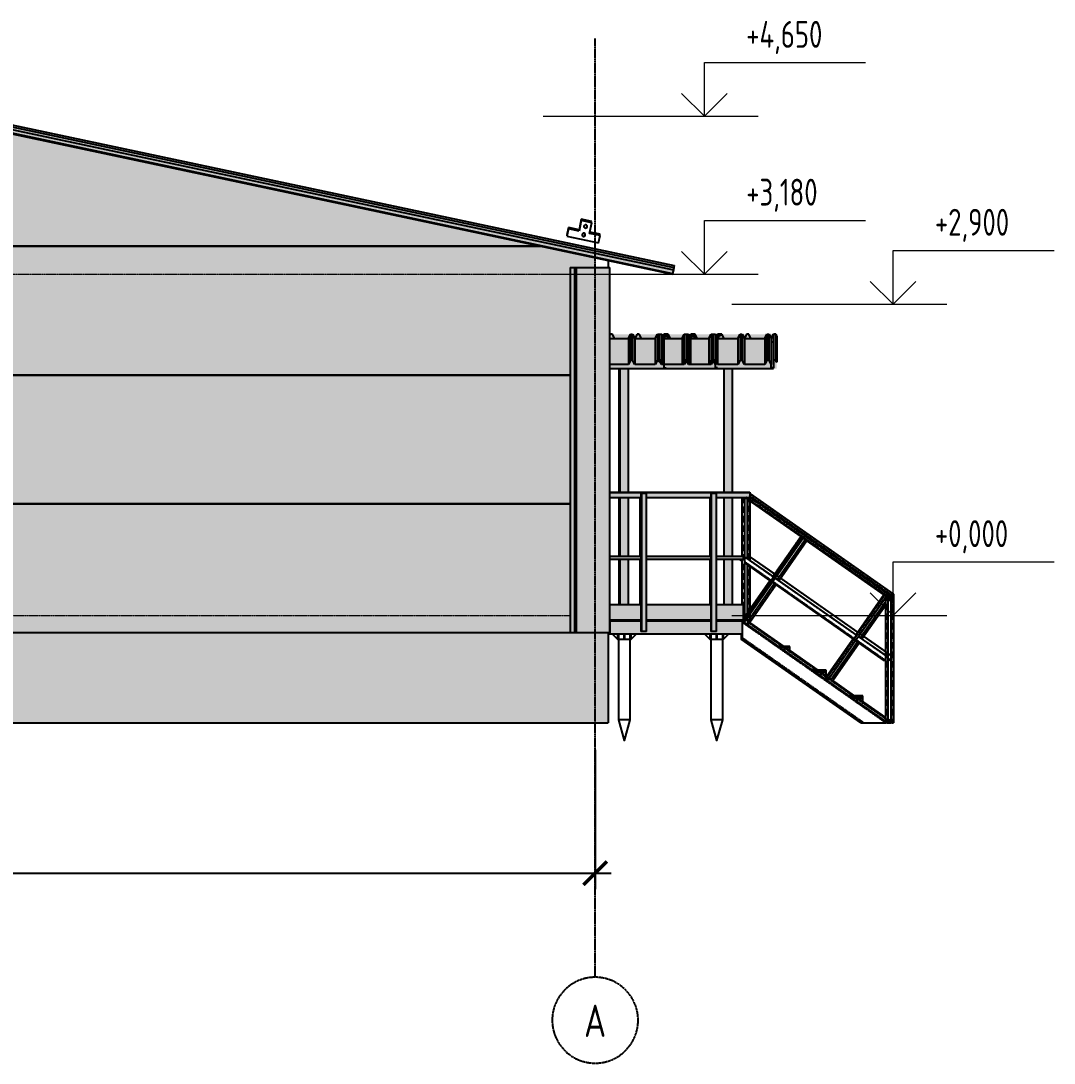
# Model space of a CAD drawing. Header units: millimetres. Extents: x 2162 to 93478, y -2737 to 52379.
# Drawn here: x 83856 to 93478, y 40518 to 50226 of the extents above; entities that cross this region are included whole.
import ezdxf

# ---------------------------------------------------------------- set-up
doc = ezdxf.new("R2010")
doc.units = ezdxf.units.MM
for name, pattern in [('Штрих 2 х 1 мм', [3, 2, -1]), ('Штрихпунктир 15 х 2 х 2 мм', [19, 15, -2, 0, -2]), ('Штрихпунктирная', [30, 25, -2.25, 0.5, -2.25])]:
    doc.linetypes.add(name, pattern=pattern)
doc.layers.add('Axes', color=40, linetype='Штрихпунктирная')
doc.layers.add('Dimension', color=4, linetype='Continuous')
doc.layers.add('Level', color=7, linetype='Continuous', lineweight=9)
doc.layers.add('Text', color=219, linetype='Continuous', lineweight=20)
doc.styles.add('GOST Common', font='gost.shx', dxfattribs={"width": 0.9, "height": 300})
doc.styles.add('GOST Common_1', font='gost.shx', dxfattribs={"width": 0.8, "height": 250})
doc.styles.add('KOTE', font='romrust.shx', dxfattribs={"width": 0.8})
doc.dimstyles.new('ayala 100', dxfattribs={"dimscale": 50, "dimtxt": 6, "dimasz": 4.4, "dimexe": 3, "dimexo": 5, "dimgap": 1, "dimtad": 1, "dimtoh": 1, "dimdec": 0, "dimzin": 9, "dimdsep": 46, "dimtxsty": 'KOTE', "dimblk": 'ARCHTICK', "dimcen": 0, "dimdle": 3, "dimclrd": 4, "dimclre": 4, "dimclrt": 3, "dimadec": 0, "dimazin": 0, "dimtfac": 0.666667, "dimtdec": 0, "dimtix": 1, "dimtmove": 1, "dimatfit": 0, "dimfxl": 1, "dimtvp": 1, "dimtolj": 1, "dimarcsym": 0})

# ---------------------------------------------------------------- blocks, each defined once
blk = doc.blocks.new('Level 3')
at = {"color": 0}
for p, q in [((-18809.5, 500), (-20309.5, 500)), ((-18809.5, 0), (-18809.5, 500)), ((-18809.5, 0), (-19021.6, 212.1)), ((-18809.5, 0), (-18597.3, 212.1)), ((-17309.5, 0), (-19309.5, 0))]:
    blk.add_line(p, q, dxfattribs=at)
blk = doc.blocks.new('_ArchTick')
at = {"color": 0, "linetype": 'ByBlock', "const_width": 0.15}
blk.add_lwpolyline([(-0.5, -0.5), (0.5, 0.5)], dxfattribs=at)
blk = doc.blocks.new('*D84')
at = {"layer": 'Defpoints', "color": 0, "transparency": 16777216}
for p in [(89203.7, 43687.6), (68603.7, 43380.8), (89203.7, 42288.2)]:
    blk.add_point(p, dxfattribs=at)
at = {"layer": 'Dimension', "color": 4, "lineweight": -2, "transparency": 16777216}
for p, q in [((89203.7, 43437.6), (89203.7, 42138.2)), ((68603.7, 43130.8), (68603.7, 42138.2)), ((68453.7, 42288.2), (89353.7, 42288.2))]:
    blk.add_line(p, q, dxfattribs=at)
at = {"layer": 'Dimension', "color": 4, "lineweight": -2, "transparency": 16777216, "xscale": 220, "yscale": 220, "zscale": 220, "rotation": 180}
blk.add_blockref('_ArchTick', (68603.7, 42288.2), dxfattribs=at)
at = {"layer": 'Dimension', "color": 4, "lineweight": -2, "transparency": 16777216, "xscale": 220, "yscale": 220, "zscale": 220}
blk.add_blockref('_ArchTick', (89203.7, 42288.2), dxfattribs=at)
at = {"layer": 'Dimension', "color": 3, "transparency": 16777216, "insert": (78903.7, 42488.2), "char_height": 300, "attachment_point": 5, "style": 'KOTE'}
blk.add_mtext('\\A1;20600', dxfattribs=at)

msp = doc.modelspace()

# ---------------------------------------------------------------- hatches: boundary and pattern name
at = {"true_color": 0x61993b}
h = msp.add_hatch(color=85, dxfattribs=at)
h.dxf.hatch_style = 1
h.paths.add_polyline_path([(80193.7, 49935.8), (80206.9, 49999.5), (80213.8, 50030.6), (80210.3, 50015.1), (89940.5, 47946.8), (89923.4, 47868.4)])
at = {"true_color": 0xecece7}
h = msp.add_hatch(color=254, dxfattribs=at)
h.dxf.hatch_style = 1
h.paths.add_polyline_path([(88971.7, 46927.6), (88971.7, 47867.6), (83198.7, 47867.6), (83198.7, 46927.6)])
h.paths.add_polyline_path([(88700.5, 48127.6), (83198.7, 49297.1), (83198.7, 48127.6)])
h.paths.add_polyline_path([(83198.7, 48127.6), (83198.7, 47867.6), (88971.7, 47867.6), (88971.7, 47927.6), (89011.7, 47927.6), (89026.7, 47927.6), (89203.7, 47927.6), (89203.7, 48020.7), (88700.5, 48127.6)])
h.paths.add_polyline_path([(83198.7, 48127.6), (82598.7, 48127.6), (81746.8, 48127.6), (77696.9, 48127.6), (77188.7, 48019.6), (77188.7, 47947.6), (77370.7, 47947.6), (77385.7, 47947.6), (77425.7, 47947.6), (83198.7, 47911.5)])
h.paths.add_polyline_path([(82598.7, 48127.6), (83198.7, 48127.6), (83198.7, 49297.1), (77696.9, 48127.6), (81746.8, 48127.6), (81746.8, 48779.1), (82598.7, 48779.1)])
h.paths.add_polyline_path([(77425.7, 47867.6), (77425.7, 46927.6), (81188.7, 46927.6), (82088.7, 46927.6), (83198.7, 46927.6), (83198.7, 47867.6)])
h.paths.add_polyline_path([(77425.7, 46927.6), (77425.7, 45727.6), (81188.7, 45727.6), (81188.7, 46927.6)])
h.paths.add_polyline_path([(88971.7, 45727.6), (88971.7, 46927.6), (83198.7, 46927.6), (83198.7, 45727.6)])
h.paths.add_polyline_path([(83198.7, 46927.6), (82088.7, 46927.6), (82088.7, 45727.6), (83198.7, 45727.6)])
h.paths.add_polyline_path([(83198.7, 45727.6), (83198.7, 44687.6), (88971.7, 44687.6), (88971.7, 45727.6)])
h.paths.add_polyline_path([(88971.7, 44527.6), (88971.7, 44687.6), (83198.7, 44687.6), (83198.7, 44527.6)])
h.paths.add_polyline_path([(81188.7, 45727.6), (77425.7, 45727.6), (77425.7, 44687.6), (83198.7, 44687.6), (83198.7, 45727.6), (82088.7, 45727.6)])
h.paths.add_polyline_path([(83198.7, 44527.6), (83198.7, 44687.6), (77425.7, 44687.6), (77425.7, 44527.6)])
at = {"true_color": 0x61993b}
h = msp.add_hatch(color=85, dxfattribs=at)
h.dxf.hatch_style = 1
h.paths.add_polyline_path([(89203.7, 47867.6), (89026.7, 47867.6), (89026.7, 44687.6), (89203.7, 44687.6)])
h.paths.add_polyline_path([(89203.7, 44687.6), (89026.7, 44687.6), (89026.7, 44527.6), (89203.7, 44527.6)])
h.paths.add_polyline_path([(89011.7, 44687.6), (88971.7, 44687.6), (88971.7, 44527.6), (89011.7, 44527.6)])
h.paths.add_polyline_path([(89026.7, 44687.6), (89011.7, 44687.6), (89011.7, 44527.6), (89026.7, 44527.6)])
h.paths.add_polyline_path([(89026.7, 47867.6), (89011.7, 47867.6), (89011.7, 44687.6), (89026.7, 44687.6)])
h.paths.add_polyline_path([(89011.7, 47867.6), (88971.7, 47867.6), (88971.7, 44687.6), (89011.7, 44687.6)])
h.paths.add_polyline_path([(89341.7, 47867.6), (89203.7, 47867.6), (89203.7, 44687.6), (89341.7, 44687.6)])
h.paths.add_polyline_path([(89341.7, 44687.6), (89203.7, 44687.6), (89203.7, 44527.6), (89341.7, 44527.6)])
h.paths.add_polyline_path([(89203.7, 47927.6), (89026.7, 47927.6), (89026.7, 47867.6), (89203.7, 47867.6)])
h.paths.add_polyline_path([(89011.7, 47927.6), (88971.7, 47927.6), (88971.7, 47867.6), (89011.7, 47867.6)])
h.paths.add_polyline_path([(89026.7, 47927.6), (89011.7, 47927.6), (89011.7, 47867.6), (89026.7, 47867.6)])
h.paths.add_polyline_path([(89341.7, 47927.6), (89203.7, 47927.6), (89203.7, 47867.6), (89341.7, 47867.6)])
h = msp.add_hatch(color=85, dxfattribs=at)
h.dxf.hatch_style = 1
h.paths.add_polyline_path([(90893.7, 47307.5), (89341.7, 47307.5), (89341.7, 46987.6), (90893.7, 46987.6)])
h = msp.add_hatch(color=85, dxfattribs=at)
h.dxf.hatch_style = 1
h.paths.add_polyline_path([(89513.3, 46987.6), (89433.3, 46987.6), (89433.3, 45837.6), (89513.3, 45837.6)])
h = msp.add_hatch(color=85, dxfattribs=at)
h.dxf.hatch_style = 1
h.paths.add_polyline_path([(90483.3, 46987.6), (90403.3, 46987.6), (90403.3, 45837.6), (90483.3, 45837.6)])
h = msp.add_hatch(color=85, dxfattribs=at)
h.dxf.hatch_style = 1
h.paths.add_polyline_path([(90283.3, 45827.6), (90286.5, 45827.6), (90288.3, 45827.6), (90293.8, 45827.6), (90331.5, 45827.6), (90333.3, 45827.6), (90333.3, 45787.6), (90643.3, 45787.6), (90643.3, 45789.4), (90643.3, 45827.1), (90643.3, 45832.6), (89341.7, 45832.6), (89341.7, 45787.6), (89633.3, 45787.6), (89633.3, 45827.6), (89636.5, 45827.6), (89638.3, 45827.6), (89643.8, 45827.6), (89681.5, 45827.6), (89683.3, 45827.6), (89683.3, 45787.6), (90283.3, 45787.6)])
h = msp.add_hatch(color=85, dxfattribs=at)
h.dxf.hatch_style = 1
h.paths.add_polyline_path([(89638.3, 44537.6), (89643.8, 44537.6), (89681.5, 44537.6), (89683.3, 44537.6), (89683.3, 45827.6), (89638.3, 45827.6)])
h = msp.add_hatch(color=85, dxfattribs=at)
h.dxf.hatch_style = 1
h.paths.add_polyline_path([(90288.3, 44537.6), (90293.8, 44537.6), (90331.5, 44537.6), (90333.3, 44537.6), (90333.3, 45827.6), (90288.3, 45827.6)])
h = msp.add_hatch(color=85, dxfattribs=at)
h.dxf.hatch_style = 1
h.paths.add_polyline_path([(89513.3, 45212.6), (89433.3, 45212.6), (89433.3, 44787.6), (89513.3, 44787.6)])
h.paths.add_polyline_path([(89513.3, 45787.6), (89433.3, 45787.6), (89433.3, 45237.6), (89513.3, 45237.6)])
h = msp.add_hatch(color=85, dxfattribs=at)
h.dxf.hatch_style = 1
h.paths.add_polyline_path([(90483.3, 45212.6), (90403.3, 45212.6), (90403.3, 44787.6), (90483.3, 44787.6)])
h.paths.add_polyline_path([(90483.3, 45787.6), (90403.3, 45787.6), (90403.3, 45237.6), (90483.3, 45237.6)])
h = msp.add_hatch(color=85, dxfattribs=at)
h.dxf.hatch_style = 1
h.paths.add_polyline_path([(90583.3, 45212.6), (90583.3, 45218.1), (90583.3, 45237.6), (90481.7, 45237.6), (89341.7, 45237.6), (89341.7, 45212.6)])
h = msp.add_hatch(color=85, dxfattribs=at)
h.dxf.hatch_style = 1
h.paths.add_polyline_path([(89513.3, 45212.6), (89433.3, 45212.6), (89433.3, 44787.6), (89513.3, 44787.6)])
h = msp.add_hatch(color=85, dxfattribs=at)
h.dxf.hatch_style = 1
h.paths.add_polyline_path([(90279.3, 44632.6), (90283.3, 44632.6), (90283.3, 44637.6), (89683.3, 44637.6), (89683.3, 44537.6), (89681.5, 44537.6), (89643.8, 44537.6), (89638.3, 44537.6), (89636.5, 44537.6), (89633.3, 44537.6), (89633.3, 44542.6), (89629.3, 44542.6), (89629.3, 44632.6), (89633.3, 44632.6), (89633.3, 44637.6), (89343.3, 44637.6), (89343.3, 44635.6), (89343.3, 44632.6), (89343.3, 44628.1), (89343.3, 44620.6), (89343.3, 44534.6), (89343.3, 44527.2), (89343.3, 44522.6), (89343.3, 44519.6), (89343.3, 44517.6), (90573.3, 44517.6), (90573.3, 44519.6), (90573.3, 44522.6), (90573.3, 44527.2), (90573.3, 44534.6), (90573.3, 44620.6), (90573.3, 44628.1), (90573.3, 44632.6), (90573.3, 44635.6), (90573.3, 44637.6), (90333.3, 44637.6), (90333.3, 44537.6), (90331.5, 44537.6), (90293.8, 44537.6), (90288.3, 44537.6), (90286.5, 44537.6), (90283.3, 44537.6), (90283.3, 44542.6), (90279.3, 44542.6)])
h.paths.add_polyline_path([(90283.3, 44787.6), (89683.3, 44787.6), (89683.3, 44687.6), (90283.3, 44687.6)])
h.paths.add_polyline_path([(90583.3, 44787.6), (90333.3, 44787.6), (90333.3, 44687.6), (90583.3, 44687.6)])
h.paths.add_polyline_path([(90583.3, 44687.6), (90333.3, 44687.6), (90333.3, 44647.6), (90583.3, 44647.6)])
h.paths.add_polyline_path([(90283.3, 44687.6), (89683.3, 44687.6), (89683.3, 44647.6), (90283.3, 44647.6)])
h.paths.add_polyline_path([(89633.3, 44687.6), (89341.7, 44687.6), (89341.7, 44647.6), (89633.3, 44647.6)])
h.paths.add_polyline_path([(89633.3, 44787.6), (89341.7, 44787.6), (89341.7, 44687.6), (89633.3, 44687.6)])
h = msp.add_hatch(color=85, dxfattribs=at)
h.dxf.hatch_style = 1
h.paths.add_polyline_path([(74472.4, 44527.6), (71415.7, 44527.6), (71375.7, 44527.6), (71360.7, 44527.6), (71183.7, 44527.6), (71183.7, 43687.6), (74472.4, 43687.6)])
h.paths.add_polyline_path([(83198.7, 44527.6), (77425.7, 44527.6), (77385.7, 44527.6), (77370.7, 44527.6), (77188.7, 44527.6), (77188.7, 43687.6), (83198.7, 43687.6)])
h.paths.add_polyline_path([(89203.7, 44527.6), (89026.7, 44527.6), (89011.7, 44527.6), (88971.7, 44527.6), (83198.7, 44527.6), (83198.7, 43687.6), (89203.7, 43687.6)])
h.paths.add_polyline_path([(89323.7, 44527.6), (89203.7, 44527.6), (89203.7, 43687.6), (89323.7, 43687.6)])
h.paths.add_polyline_path([(77188.7, 44527.6), (77073.7, 44527.6), (77073.7, 43687.6), (77188.7, 43687.6)])
h.paths.add_polyline_path([(77073.7, 44527.6), (77059.2, 44527.6), (77059.2, 44522.6), (77059.2, 44519.6), (77059.2, 44517.6), (76988.7, 44517.6), (76988.7, 44513.6), (76973.6, 44513.6), (76923.7, 44463.7), (76923.7, 44463.6), (76918.7, 44463.6), (76918.7, 43717.6), (76910.4, 43687.6), (77073.7, 43687.6)])
h.paths.add_polyline_path([(76808.7, 44463.6), (76803.7, 44463.6), (76803.7, 44463.7), (76753.8, 44513.6), (76738.7, 44513.6), (76738.7, 44517.6), (76128.7, 44517.6), (76128.7, 44513.6), (76113.6, 44513.6), (76063.7, 44463.7), (76063.7, 44463.6), (76058.7, 44463.6), (76058.7, 43717.6), (76050.4, 43687.6), (76816.9, 43687.6), (76808.7, 43717.6)])
h.paths.add_polyline_path([(75948.7, 44463.6), (75943.7, 44463.6), (75943.7, 44463.7), (75893.8, 44513.6), (75878.7, 44513.6), (75878.7, 44517.6), (75829.2, 44517.6), (75829.2, 44489.2), (75829.2, 44487.2), (75829.2, 44485.3), (75829.2, 44483.5), (75829.2, 44480.8), (75829.2, 44473), (75829.2, 44470.8), (75829.2, 44466.7), (74716.5, 43687.6), (75956.9, 43687.6), (75948.7, 43717.6)])

# ---------------------------------------------------------------- linework, layer by layer
for p, q in [((83206.8, 49335.4), (89931.8, 47906)), ((83211.5, 49357.4), (89936.5, 47928)), ((83211.6, 49357.7), (89936.6, 47928.3)), ((83215.5, 49376.3), (89940.5, 47946.8)), ((83198.7, 49297.1), (89923.7, 47867.6)), ((83200, 49303.4), (89925, 47874)), ((88700.5, 48127.6), (83198.7, 48127.6)), ((83198.7, 48127.6), (88700.5, 48127.6)), ((89323.7, 47995.1), (89323.7, 47927.6)), ((89011.7, 47927.6), (89011.7, 44527.6)), ((89026.7, 47927.6), (89026.7, 44527.6)), ((89925, 47874), (89923.7, 47867.6)), ((89931.8, 47906), (89925, 47874)), ((89936.5, 47928), (89931.8, 47906)), ((89936.6, 47928.3), (89936.5, 47928)), ((89940.5, 47946.8), (89936.6, 47928.3)), ((89344.4, 47308.2), (89341.7, 47302.8)), ((89364.4, 47308.2), (89344.4, 47308.2)), ((89384.4, 47269.1), (89364.4, 47308.2)), ((89512.9, 47269.1), (89532.9, 47308.2)), ((89532.9, 47308.2), (89552.9, 47308.2)), ((89532.9, 47308.2), (89532.9, 47065.9)), ((89552.9, 47308.2), (89572.9, 47269.1)), ((89552.9, 47308.2), (89552.9, 47065.9)), ((89594.4, 47308.2), (89574.4, 47269.1)), ((89614.4, 47308.2), (89594.4, 47308.2)), ((89634.4, 47269.1), (89614.4, 47308.2)), ((89762.9, 47269.1), (89782.9, 47308.2)), ((89782.9, 47308.2), (89802.2, 47308.2)), ((89782.9, 47308.2), (89782.9, 47065.9)), ((89802.2, 47309.2), (89823.7, 47309.2)), ((89802.2, 47309.2), (89802.2, 47066.8)), ((89823.7, 47309.2), (89844.2, 47269.1)), ((89823.7, 47309.2), (89823.7, 47066.8)), ((89844.4, 47308.2), (89834.3, 47288.4)), ((89864.4, 47308.2), (89844.4, 47269.1)), ((89864.4, 47308.2), (89844.4, 47308.2)), ((89884.4, 47308.2), (89864.4, 47308.2)), ((89884.4, 47269.1), (89864.4, 47308.2)), ((89904.4, 47269.1), (89884.4, 47308.2)), ((90012.9, 47269.1), (90032.9, 47308.2)), ((90032.9, 47308.2), (90052.9, 47308.2)), ((90032.9, 47308.2), (90032.9, 47065.9)), ((90052.9, 47308.2), (90052.9, 47065.9)), ((90052.9, 47308.2), (90072.9, 47308.2)), ((90052.9, 47308.2), (90052.9, 47065.9)), ((90072.9, 47308.2), (90092.9, 47269.1)), ((90072.9, 47308.2), (90072.9, 47065.9)), ((90094.4, 47308.2), (90083.7, 47287.1)), ((90114.4, 47308.2), (90094.4, 47269.1)), ((90114.4, 47308.2), (90094.4, 47308.2)), ((90134.4, 47308.2), (90114.4, 47308.2)), ((90134.4, 47269.1), (90114.4, 47308.2)), ((90154.4, 47269.1), (90134.4, 47308.2)), ((90262.9, 47269.1), (90282.9, 47308.2)), ((90282.9, 47308.2), (90302.9, 47308.2)), ((90282.9, 47308.2), (90282.9, 47065.9)), ((90302.9, 47065.9), (90302.9, 47308.2)), ((90302.9, 47308.2), (90322.9, 47308.2)), ((90302.9, 47308.2), (90302.9, 47065.9)), ((90322.9, 47308.2), (90342.9, 47269.1)), ((90322.9, 47308.2), (90322.9, 47065.9)), ((90343.7, 47309.2), (90333, 47288.4)), ((90333.5, 47287.5), (90344.2, 47308.4)), ((90365.2, 47309.2), (90343.7, 47309.2)), ((90344.2, 47308.4), (90364.7, 47308.4)), ((90344.2, 47308.4), (90344.2, 47269.1)), ((90364.4, 47308.2), (90344.4, 47269.1)), ((90384.4, 47308.2), (90364.4, 47308.2)), ((90364.7, 47308.4), (90373.9, 47290.3)), ((90374.7, 47290.6), (90365.2, 47309.2)), ((90373.9, 47290.3), (90374.7, 47290.6)), ((90404.4, 47269.1), (90384.4, 47308.2)), ((90532.9, 47269.1), (90552.9, 47308.2)), ((90552.9, 47308.2), (90572.9, 47308.2)), ((90552.9, 47308.2), (90552.9, 47065.9)), ((90572.9, 47308.2), (90592.9, 47269.1)), ((90572.9, 47308.2), (90572.9, 47065.9)), ((90614.4, 47308.2), (90594.4, 47269.1)), ((90634.4, 47308.2), (90614.4, 47308.2)), ((90654.4, 47269.1), (90634.4, 47308.2)), ((90782.9, 47269.1), (90802.9, 47308.2)), ((90802.9, 47308.2), (90822.9, 47308.2)), ((90802.9, 47308.2), (90802.9, 47065.9)), ((90822.9, 47308.2), (90843.7, 47267.6)), ((90822.9, 47065.9), (90822.9, 47308.2)), ((90863.7, 47309.2), (90843.2, 47269.1)), ((90843.7, 47268.3), (90864.2, 47308.4)), ((90885.2, 47309.2), (90863.7, 47309.2)), ((90864.2, 47308.4), (90884.7, 47308.4)), ((90864.2, 47308.4), (90864.2, 47066.1)), ((90884.7, 47308.4), (90893.9, 47290.3)), ((90884.7, 47308.4), (90884.7, 47066.1)), ((90894.7, 47290.6), (90885.2, 47309.2)), ((90893.9, 47290.3), (90894.7, 47290.6)), ((90893.9, 47290.3), (90893.9, 47048)), ((90894.7, 47290.6), (90894.7, 47048.3)), ((89341.7, 47269.1), (89512.9, 47269.1)), ((89512.9, 47269.1), (89512.9, 47026.7)), ((89572.9, 47269.1), (89762.9, 47269.1)), ((89572.9, 47269.1), (89572.9, 47026.7)), ((89762.9, 47269.1), (89762.9, 47026.7)), ((89844.2, 47269.1), (90012.9, 47269.1)), ((89844.2, 47269.1), (90012.9, 47269.1)), ((89844.2, 47269.1), (89844.2, 47026.7)), ((90012.9, 47269.1), (90012.9, 47026.7)), ((90092.9, 47269.1), (90262.9, 47269.1)), ((90092.9, 47269.1), (90262.9, 47269.1)), ((90092.9, 47269.1), (90092.9, 47026.7)), ((90262.9, 47269.1), (90262.9, 47026.7)), ((90342.9, 47269.1), (90532.9, 47269.1)), ((90342.9, 47269.1), (90342.9, 47026.7)), ((90532.9, 47269.1), (90532.9, 47026.7)), ((90592.9, 47269.1), (90782.9, 47269.1)), ((90592.9, 47269.1), (90592.9, 47026.7)), ((90782.9, 47269.1), (90782.9, 47026.7)), ((90843.7, 47267.6), (90843.7, 47025.3)), ((90843.7, 47235.8), (90863.7, 47235.8)), ((90863.7, 47235.8), (90863.7, 46993.5)), ((89512.9, 47026.7), (89341.7, 47026.7)), ((89341.7, 46994), (89343.7, 46994)), ((89343.7, 46987.6), (89341.7, 46987.6)), ((89343.7, 46994), (89343.7, 46987.6)), ((89343.7, 46987.6), (90343.7, 46987.6)), ((89423.7, 46987.6), (89423.7, 45837.6)), ((89433.3, 46987.6), (89433.3, 45837.6)), ((89532.9, 47065.9), (89512.9, 47026.7)), ((89513.3, 45837.6), (89513.3, 46987.6)), ((89552.9, 47065.9), (89532.9, 47065.9)), ((89572.9, 47026.7), (89552.9, 47065.9)), ((89762.9, 47026.7), (89572.9, 47026.7)), ((89782.9, 47065.9), (89762.9, 47026.7)), ((89802.9, 47065.9), (89782.9, 47065.9)), ((89801.7, 47065.9), (89792.7, 47048.3)), ((89792.7, 47048.3), (89793.4, 47048)), ((89793.4, 47048), (89802.6, 47065.9)), ((89823.7, 47066.8), (89802.2, 47066.8)), ((89802.7, 47066.1), (89823.2, 47066.1)), ((89822.9, 47026.7), (89802.9, 47065.9)), ((89822.9, 47066.1), (89822.9, 47026.7)), ((90012.9, 47026.7), (89822.9, 47026.7)), ((89823.2, 47066.1), (89843.7, 47026)), ((89844.2, 47026.7), (89823.7, 47066.8)), ((89843.7, 47026), (89843.7, 46994)), ((89843.7, 46994), (89863.7, 46994)), ((90032.9, 47026.7), (89844.2, 47026.7)), ((89863.7, 46994), (89863.7, 46987.6)), ((89863.7, 46987.6), (90863.7, 46987.6)), ((90032.9, 47065.9), (90012.9, 47026.7)), ((90052.9, 47065.9), (90032.9, 47065.9)), ((90052.9, 47065.9), (90032.9, 47026.7)), ((90072.9, 47026.7), (90052.9, 47065.9)), ((90072.9, 47065.9), (90052.9, 47065.9)), ((90092.9, 47026.7), (90072.9, 47065.9)), ((90262.9, 47026.7), (90072.9, 47026.7)), ((90282.9, 47026.7), (90092.9, 47026.7)), ((90282.9, 47065.9), (90262.9, 47026.7)), ((90302.9, 47065.9), (90282.9, 47065.9)), ((90302.9, 47065.9), (90282.9, 47026.7)), ((90323.7, 47025.3), (90302.9, 47065.9)), ((90322.9, 47065.9), (90302.9, 47065.9)), ((90342.9, 47026.7), (90322.9, 47065.9)), ((90323.7, 46993.5), (90323.7, 47025.3)), ((90343.7, 46993.5), (90323.7, 46993.5)), ((90532.9, 47026.7), (90342.9, 47026.7)), ((90343.7, 46987.6), (90343.7, 46993.5)), ((90403.3, 46987.6), (90403.3, 45837.6)), ((90483.3, 45837.6), (90483.3, 46987.6)), ((90552.9, 47065.9), (90532.9, 47026.7)), ((90572.9, 47065.9), (90552.9, 47065.9)), ((90592.9, 47026.7), (90572.9, 47065.9)), ((90782.9, 47026.7), (90592.9, 47026.7)), ((90802.9, 47065.9), (90782.9, 47026.7)), ((90822.9, 47065.9), (90802.9, 47065.9)), ((90843.7, 47025.3), (90822.9, 47065.9)), ((90843.7, 46993.5), (90843.7, 47025.3)), ((90863.7, 46993.5), (90843.7, 46993.5)), ((90863.7, 46987.6), (90863.7, 46993.5)), ((90884.7, 47066.1), (90864.2, 47066.1)), ((90893.9, 47048), (90884.7, 47066.1)), ((90894.7, 47048.3), (90893.9, 47048)), ((83198.7, 46927.6), (88971.7, 46927.6)), ((88971.7, 46927.6), (83198.7, 46927.6)), ((89638.3, 45827.6), (89643.8, 45827.6)), ((90288.3, 45827.6), (90293.8, 45827.6)), ((90643.3, 45832.6), (90643.3, 45827.1)), ((88971.7, 45727.6), (83198.7, 45727.6)), ((83198.7, 45727.6), (88971.7, 45727.6)), ((89423.7, 45787.6), (89423.7, 45237.6)), ((89433.3, 45787.9), (89433.3, 45237.6)), ((89513.3, 45237.6), (89513.3, 45787.9)), ((90403.3, 45787.9), (90403.3, 45237.6)), ((90483.3, 45237.6), (90483.3, 45787.9)), ((89423.7, 45212.6), (89423.7, 44787.6)), ((89433.3, 45212.6), (89433.3, 44787.6)), ((89513.3, 44787.6), (89513.3, 45212.6)), ((90403.3, 45212.6), (90403.3, 44787.6)), ((90483.3, 44787.6), (90483.3, 45212.6)), ((89423.7, 44647.6), (89423.7, 44638)), ((89433.3, 44647.6), (89433.3, 44638)), ((89513.3, 44637.6), (89513.3, 44647.6)), ((90403.3, 44647.6), (90403.3, 44637.6)), ((90483.3, 44638), (90483.3, 44647.6)), ((88971.7, 44527.6), (77425.7, 44527.6)), ((88971.7, 44527.6), (83198.7, 44527.6)), ((89323.7, 44527.6), (89323.7, 43687.6)), ((89474.1, 44463.6), (89416.1, 44463.6)), ((89536.1, 44463.6), (89478.2, 44463.6)), ((89638.3, 44537.6), (89636.5, 44537.6)), ((89683.3, 44537.6), (89681.5, 44537.6)), ((90334.1, 44463.6), (90276.1, 44463.6)), ((90288.3, 44537.6), (90286.5, 44537.6)), ((90333.3, 44537.6), (90331.5, 44537.6)), ((90396.1, 44463.6), (90338.9, 44463.6)), ((76910.4, 43687.6), (89323.7, 43687.6)), ((89426.2, 43717.6), (89421.1, 43717.6)), ((89440.4, 43717.6), (89428.5, 43717.6)), ((89443.6, 43717.6), (89440.4, 43717.6)), ((89463.2, 43717.6), (89443.6, 43717.6)), ((89466.6, 43717.6), (89463.9, 43717.6)), ((89486.7, 43717.6), (89466.5, 43717.6)), ((89488.4, 43717.6), (89486.6, 43717.6)), ((89508.7, 43717.6), (89489.1, 43717.6)), ((89511.9, 43717.6), (89508.6, 43717.6)), ((89523.8, 43717.6), (89511.9, 43717.6)), ((89525.7, 43717.6), (89524.3, 43717.6)), ((89531.1, 43717.6), (89526.1, 43717.6)), ((90286.2, 43717.6), (90281.1, 43717.6)), ((90300.4, 43717.6), (90288.5, 43717.6)), ((90303.6, 43717.6), (90300.4, 43717.6)), ((90323.2, 43717.6), (90303.6, 43717.6)), ((90325.6, 43717.6), (90323.9, 43717.6)), ((90346.7, 43717.6), (90325.6, 43717.6)), ((90348.4, 43717.6), (90346.6, 43717.6)), ((90368.7, 43717.6), (90349.1, 43717.6)), ((90371.9, 43717.6), (90368.6, 43717.6)), ((90383.8, 43717.6), (90371.9, 43717.6)), ((90385.7, 43717.6), (90384.3, 43717.6)), ((90391.1, 43717.6), (90386.1, 43717.6)), ((89478, 43524.5), (89474.2, 43524.5)), ((90338, 43524.5), (90334.2, 43524.5))]:
    msp.add_line(p, q)
at = {"color": 0}
for p, q in [((89074.3, 48377.8), (89053.5, 48279.9)), ((89074.3, 48365.9), (89053.5, 48268.1)), ((89172.1, 48357), (89074.3, 48377.8)), ((89172.1, 48345.1), (89074.3, 48365.9)), ((89169.7, 48345.6), (89172.1, 48357)), ((88955.7, 48300.7), (88941.2, 48232.3)), ((88955.7, 48288.8), (88941.2, 48220.4)), ((89053.5, 48279.9), (88955.7, 48300.7)), ((89053.5, 48268.1), (88955.7, 48288.8)), ((89151.4, 48247.3), (89172.1, 48345.1)), ((89249.2, 48238.4), (89153.8, 48258.6)), ((88941.2, 48232.3), (88943.6, 48231.7)), ((88941.2, 48220.4), (89234.6, 48158)), ((89249.2, 48226.5), (89151.4, 48247.3)), ((89234.6, 48158), (89249.2, 48226.5)), ((89246.7, 48227), (89249.2, 48238.4)), ((88971.7, 47927.6), (89011.7, 47927.6)), ((88971.7, 47927.6), (88971.7, 44527.6)), ((89011.7, 47927.6), (89026.7, 47927.6)), ((89026.7, 47927.6), (89341.7, 47927.6)), ((89341.7, 44527.6), (89341.7, 47927.6)), ((89341.7, 45837.6), (90643.3, 45837.6)), ((89341.7, 45832.6), (90643.3, 45832.6)), ((89633.3, 45827.6), (89636.5, 45827.6)), ((89633.3, 44537.6), (89633.3, 45827.6)), ((89636.5, 45827.6), (89638.3, 45827.6)), ((89638.3, 44537.6), (89638.3, 45827.6)), ((89643.8, 45827.6), (89681.5, 45827.6)), ((89681.5, 45827.6), (89683.3, 45827.6)), ((89683.3, 44537.6), (89683.3, 45827.6)), ((90283.3, 45827.6), (90286.5, 45827.6)), ((90283.3, 44537.6), (90283.3, 45827.6)), ((90286.5, 45827.6), (90288.3, 45827.6)), ((90288.3, 44537.6), (90288.3, 45827.6)), ((90293.8, 45827.6), (90331.5, 45827.6)), ((90331.5, 45827.6), (90333.3, 45827.6)), ((90333.3, 44537.6), (90333.3, 45827.6)), ((90643.3, 45837.6), (90643.3, 45834.4)), ((90643.3, 45834.4), (90643.3, 45832.6)), ((90643.3, 45827.1), (90643.3, 45789.4)), ((90643.3, 45823.9), (91980.4, 44887.6)), ((90643.7, 45837.6), (90643.7, 45788.3)), ((89341.7, 45787.6), (89633.3, 45787.6)), ((89623.7, 45237.6), (89623.7, 45787.6)), ((89628.7, 45237.6), (89628.7, 45787.6)), ((89683.1, 45787.6), (90283.3, 45787.6)), ((90273.7, 45237.6), (90273.7, 45787.6)), ((90278.7, 45237.6), (90278.7, 45787.6)), ((90333.1, 45787.6), (90643.3, 45787.6)), ((90573.3, 45237.6), (90573.3, 45787.9)), ((90593.3, 45787.9), (90593.3, 44637.6)), ((91124.9, 45420.2), (90600.2, 45787.6)), ((91918.6, 44871.2), (90609.7, 45787.7)), ((90623.7, 45214.5), (90623.7, 45771.2)), ((91968.9, 44871.2), (90643.3, 45799.5)), ((90643.3, 45789.4), (90643.3, 45787.6)), ((90643.3, 45788.6), (91930, 44887.6)), ((90643.7, 45757.2), (90643.7, 45200.5)), ((90575.7, 44635.9), (91128.1, 45424.7)), ((90592.1, 44624.4), (91144.5, 45413.3)), ((90856.9, 45051.2), (91118.5, 45424.7)), ((90897.2, 45023), (91158.7, 45396.5)), ((90913.6, 45011.6), (91175.1, 45385.1)), ((91118.5, 45424.7), (91124.9, 45420.2)), ((91128.1, 45424.7), (91144.5, 45413.3)), ((91899, 44878.2), (91141.3, 45408.7)), ((91173.4, 45417.4), (91178.5, 45424.7)), ((91178.5, 45424.7), (91194.8, 45413.3)), ((91189.7, 45406), (91194.8, 45413.3)), ((89633.3, 45237.6), (89341.7, 45237.6)), ((89341.7, 45212.6), (89633.3, 45212.6)), ((89623.7, 44787.6), (89623.7, 45212.6)), ((89628.7, 44787.6), (89628.7, 45212.6)), ((89637, 45212.6), (89638.5, 45212.6)), ((89682, 45212.6), (90283.3, 45212.6)), ((90283.3, 45237.6), (89682.4, 45237.6)), ((90273.7, 44787.6), (90273.7, 45212.6)), ((90278.7, 44787.6), (90278.7, 45212.6)), ((90287, 45212.6), (90288.5, 45212.6)), ((90332, 45212.6), (90583.3, 45212.6)), ((90583.3, 45237.6), (90332.4, 45237.6)), ((90554.6, 45207.3), (90558.4, 45212.6)), ((90573.3, 45194.3), (90554.6, 45207.3)), ((90564.3, 45207.3), (90568, 45212.6)), ((90573.3, 45201), (90564.3, 45207.3)), ((90573.3, 44787.6), (90573.3, 45212.6)), ((90583.3, 45237.6), (90583.3, 45212.6)), ((90593.3, 45235.8), (90863.4, 45046.7)), ((90840.4, 45013.9), (90593.3, 45187)), ((90830.8, 45013.9), (90593.3, 45180.3)), ((90621, 45216.4), (90623.7, 45220.2)), ((90623.7, 44718.1), (90623.7, 45159)), ((90643.7, 45235.8), (90873.5, 45074.9)), ((90643.7, 45145), (90643.7, 44746.7)), ((90896.3, 45058.9), (90913.8, 45046.7)), ((90593.3, 44674.7), (90834, 45018.5)), ((90626.1, 44635.9), (90871.1, 44985.7)), ((90642.5, 44624.4), (90887.5, 44974.3)), ((91604.9, 44471.9), (90853.7, 44997.9)), ((91614.5, 44471.9), (90856.8, 45002.5)), ((90879.8, 45035.2), (91637.5, 44504.7)), ((90930.1, 45035.2), (91647.6, 44532.9)), ((91349.8, 44093.9), (91902.2, 44882.7)), ((91366.2, 44082.4), (91918.6, 44871.2)), ((91631, 44509.2), (91892.6, 44882.7)), ((91892.6, 44882.7), (91899, 44878.2)), ((91902.2, 44882.7), (91918.6, 44871.2)), ((91910, 44887.6), (91930, 44887.6)), ((91910, 43701.6), (91910, 44887.6)), ((91930, 44887.6), (91918.6, 44871.2)), ((91930, 44887.6), (91930, 43687.6)), ((91930, 44850.5), (91952.6, 44882.7)), ((91930, 44815.7), (91968.9, 44871.2)), ((91952.6, 44882.7), (91968.9, 44871.2)), ((91960.4, 44887.6), (91980.4, 44887.6)), ((91960.4, 43701.6), (91960.4, 44887.6)), ((91980.4, 44887.6), (91968.9, 44871.2)), ((91980.4, 44887.6), (91980.4, 43687.6)), ((89633.3, 44787.6), (89341.7, 44787.6)), ((90283.3, 44787.6), (89682.7, 44787.6)), ((90583.3, 44787.6), (90332.7, 44787.6)), ((90583.3, 44787.6), (90583.3, 44647.6)), ((91671.3, 44481), (91910, 44822)), ((91687.7, 44469.5), (91910, 44787.1)), ((90623.7, 44637.6), (90623.7, 44669.5)), ((90643.7, 44698.1), (90643.7, 44637.6)), ((89341.7, 44647.6), (89633.3, 44647.6)), ((89341.7, 44637.6), (89343.3, 44637.6)), ((89343.3, 44635.6), (89343.3, 44637.6)), ((89343.3, 44637.6), (89633.3, 44637.6)), ((89343.3, 44632.6), (89343.3, 44635.6)), ((89343.3, 44628.1), (89343.3, 44632.6)), ((89343.3, 44620.6), (89343.3, 44628.1)), ((89343.3, 44534.6), (89343.3, 44620.6)), ((89423.7, 44638), (89427.7, 44638)), ((89433.3, 44638), (89437.3, 44638)), ((89458.2, 44638), (89462.2, 44638)), ((89483.1, 44638), (89487.1, 44638)), ((89508, 44638), (89512, 44638)), ((89523.3, 44638), (89527.3, 44638)), ((89532.9, 44638), (89536.9, 44638)), ((89548.2, 44638), (89552.2, 44638)), ((89557.8, 44638), (89561.8, 44638)), ((89573.1, 44638), (89577.1, 44638)), ((89582.7, 44638), (89586.7, 44638)), ((89598, 44638), (89602, 44638)), ((89607.6, 44638), (89611.6, 44638)), ((89623.7, 44637.6), (89623.7, 44647.6)), ((89628.7, 44637.6), (89628.7, 44647.6)), ((89629.3, 44632.6), (89629.3, 44542.6)), ((89633.3, 44632.6), (89629.3, 44632.6)), ((89683, 44647.6), (90283.3, 44647.6)), ((89683, 44638), (89686.3, 44638)), ((89683, 44637.6), (90283.3, 44637.6)), ((89697.6, 44638), (89701.6, 44638)), ((89707.2, 44638), (89711.2, 44638)), ((89722.5, 44638), (89726.5, 44638)), ((89732.2, 44638), (89736.2, 44638)), ((89747.4, 44638), (89751.4, 44638)), ((89757.1, 44638), (89761.1, 44638)), ((89772.3, 44638), (89776.3, 44638)), ((89782, 44638), (89786, 44638)), ((89797.2, 44638), (89801.2, 44638)), ((89806.9, 44638), (89810.9, 44638)), ((89822.2, 44638), (89826.2, 44638)), ((89831.8, 44638), (89835.8, 44638)), ((89847.1, 44638), (89851.1, 44638)), ((89856.7, 44638), (89860.7, 44638)), ((89872, 44638), (89876, 44638)), ((89881.6, 44638), (89885.6, 44638)), ((89896.9, 44638), (89900.9, 44638)), ((89906.5, 44638), (89910.5, 44638)), ((89921.8, 44638), (89925.8, 44638)), ((89931.4, 44638), (89935.4, 44638)), ((89946.7, 44638), (89950.7, 44638)), ((89956.3, 44638), (89960.3, 44638)), ((89971.6, 44638), (89975.6, 44638)), ((89981.2, 44638), (89985.2, 44638)), ((89996.5, 44638), (90000.5, 44638)), ((90006.1, 44638), (90010.1, 44638)), ((90021.4, 44638), (90025.4, 44638)), ((90031, 44638), (90035, 44638)), ((90046.3, 44638), (90050.3, 44638)), ((90055.9, 44638), (90059.9, 44638)), ((90071.2, 44638), (90075.2, 44638)), ((90080.8, 44638), (90084.8, 44638)), ((90096.1, 44638), (90100.1, 44638)), ((90105.7, 44638), (90109.7, 44638)), ((90121, 44638), (90125, 44638)), ((90130.6, 44638), (90134.6, 44638)), ((90145.9, 44638), (90149.9, 44638)), ((90155.5, 44638), (90159.5, 44638)), ((90170.8, 44638), (90174.8, 44638)), ((90180.4, 44638), (90184.4, 44638)), ((90195.7, 44638), (90199.7, 44638)), ((90205.3, 44638), (90209.3, 44638)), ((90220.6, 44638), (90224.6, 44638)), ((90230.2, 44638), (90234.2, 44638)), ((90245.5, 44638), (90249.5, 44638)), ((90255.2, 44638), (90259.2, 44638)), ((90270.4, 44638), (90273.7, 44638)), ((90273.7, 44637.6), (90273.7, 44647.6)), ((90278.7, 44637.6), (90278.7, 44647.6)), ((90279.3, 44632.6), (90279.3, 44542.6)), ((90283.3, 44632.6), (90279.3, 44632.6)), ((90280.1, 44638), (90283.3, 44638)), ((90333, 44647.6), (90583.3, 44647.6)), ((90333, 44637.6), (90573.3, 44637.6)), ((90345.2, 44638), (90349.2, 44638)), ((90354.8, 44638), (90358.8, 44638)), ((90370.1, 44638), (90374.1, 44638)), ((90379.7, 44638), (90383.7, 44638)), ((90395, 44638), (90399, 44638)), ((90404.6, 44638), (90408.6, 44638)), ((90429.5, 44638), (90433.5, 44638)), ((90454.4, 44638), (90458.4, 44638)), ((90479.3, 44638), (90483.3, 44638)), ((90567.3, 44637.6), (90573.3, 44646.2)), ((90573.3, 44637.6), (90573.3, 44647.6)), ((91930, 43687.6), (90573.3, 44637.6)), ((90593.3, 44637.6), (90573.3, 44637.6)), ((90573.3, 44637.6), (90573.3, 44635.6)), ((90573.3, 44635.6), (90573.3, 44632.6)), ((90573.3, 44632.6), (90573.3, 44628.1)), ((90573.3, 44628.1), (90573.3, 44620.6)), ((90573.3, 44620.6), (90573.3, 44534.6)), ((90623.7, 44637.6), (90623.7, 44634.9)), ((90962.9, 44400.1), (90623.7, 44637.6)), ((90643.7, 44637.6), (90623.7, 44637.6)), ((90623.7, 44631.3), (90623.7, 44624.8)), ((90623.7, 44615.1), (90623.7, 44603.5)), ((89011.7, 44527.6), (88971.7, 44527.6)), ((89026.7, 44527.6), (89011.7, 44527.6)), ((89341.7, 44527.6), (89026.7, 44527.6)), ((89333.7, 44527.2), (89333.7, 44527.6)), ((89333.7, 44522.6), (89333.7, 44527.2)), ((89333.7, 44519.6), (89333.7, 44522.6)), ((89333.7, 44517.6), (89333.7, 44519.6)), ((89333.7, 44517.6), (89343.3, 44517.6)), ((89343.3, 44527.2), (89343.3, 44534.6)), ((89343.3, 44522.6), (89343.3, 44527.2)), ((89343.3, 44519.6), (89343.3, 44522.6)), ((89343.3, 44517.6), (89343.3, 44519.6)), ((89343.3, 44517.6), (90573.3, 44517.6)), ((89351.1, 44517.6), (89351.1, 44513.6)), ((89601.1, 44513.6), (89351.1, 44513.6)), ((89366.2, 44513.6), (89416.1, 44463.7)), ((89416.1, 44463.7), (89416.1, 44513.6)), ((89416.1, 44513.6), (89416.1, 44463.6)), ((89421.1, 44513.6), (89421.1, 43717.6)), ((89474.1, 44463.6), (89474.1, 44513.6)), ((89478.1, 44463.6), (89474.1, 44463.6)), ((89478.1, 44513.6), (89478.1, 44463.6)), ((89531.1, 43717.6), (89531.1, 44513.6)), ((89536.1, 44513.6), (89536.1, 44463.7)), ((89536.1, 44463.7), (89586, 44513.6)), ((89536.1, 44463.6), (89536.1, 44513.6)), ((89601.1, 44513.6), (89601.1, 44517.6)), ((89629.3, 44542.6), (89633.3, 44542.6)), ((89636.5, 44537.6), (89633.3, 44537.6)), ((89643.8, 44537.6), (89638.3, 44537.6)), ((89681.5, 44537.6), (89643.8, 44537.6)), ((90211.1, 44517.6), (90211.1, 44513.6)), ((90461.1, 44513.6), (90211.1, 44513.6)), ((90226.2, 44513.6), (90276.1, 44463.7)), ((90276.1, 44463.7), (90276.1, 44513.6)), ((90276.1, 44513.6), (90276.1, 44463.6)), ((90279.3, 44542.6), (90283.3, 44542.6)), ((90281.1, 44513.6), (90281.1, 43717.6)), ((90286.5, 44537.6), (90283.3, 44537.6)), ((90293.8, 44537.6), (90288.3, 44537.6)), ((90331.5, 44537.6), (90293.8, 44537.6)), ((90334.1, 44463.6), (90334.1, 44513.6)), ((90338.1, 44463.6), (90334.1, 44463.6)), ((90338.1, 44513.6), (90338.1, 44463.6)), ((90391.1, 43717.6), (90391.1, 44513.6)), ((90396.1, 44513.6), (90396.1, 44463.7)), ((90396.1, 44463.7), (90446, 44513.6)), ((90396.1, 44463.6), (90396.1, 44513.6)), ((90461.1, 44513.6), (90461.1, 44517.6)), ((90563.7, 44517.6), (90563.7, 44489.2)), ((90563.7, 44479.5), (90563.7, 44473)), ((90563.7, 44469.4), (90563.7, 44466.7)), ((91676.3, 43687.6), (90563.7, 44466.7)), ((90573.3, 44534.6), (90573.3, 44527.2)), ((90573.3, 44527.2), (90573.3, 44522.6)), ((90573.3, 44522.6), (90573.3, 44519.6)), ((90573.3, 44519.6), (90573.3, 44517.6)), ((90573.3, 44517.6), (90573.3, 44489.2)), ((90573.3, 44479.5), (90573.3, 44473)), ((90573.3, 44469.4), (90573.3, 44466.7)), ((91686, 43687.6), (90573.3, 44466.7)), ((91343.4, 44098.4), (91608.1, 44476.4)), ((91653.9, 44493.2), (91910, 44313.8)), ((91670.4, 44516.9), (91687.9, 44504.7)), ((91704.2, 44493.2), (91910, 44349.1)), ((90966.5, 44400.1), (90916.5, 44400.1)), ((90916.5, 44400.1), (90916.5, 44397.3)), ((90918.2, 44396.1), (90962.5, 44396.1)), ((90962.5, 44396.1), (90962.5, 44365.1)), ((90966.5, 44362.3), (90966.5, 44400.1)), ((91280.6, 44177.6), (90966.5, 44397.6)), ((91016.9, 44400.1), (90966.9, 44400.1)), ((90966.9, 44400.1), (90966.9, 44397.3)), ((90968.6, 44396.1), (91012.9, 44396.1)), ((91012.9, 44396.1), (91012.9, 44365.1)), ((91016.9, 44362.3), (91016.9, 44400.1)), ((91400.2, 44093.9), (91645.2, 44443.7)), ((91416.6, 44082.4), (91661.6, 44432.2)), ((91897.5, 44267.1), (91627.8, 44455.9)), ((91907.1, 44267.1), (91630.9, 44460.4)), ((90962.5, 44358), (90962.5, 44350.1)), ((90962.5, 44350.1), (90966.5, 44350.1)), ((90966.5, 44350.1), (90966.5, 44355.2)), ((91012.9, 44358), (91012.9, 44350.1)), ((91012.9, 44350.1), (91016.9, 44350.1)), ((91016.9, 44350.1), (91016.9, 44355.2)), ((91900.6, 44271.6), (91897.5, 44267.1)), ((91910, 44271.3), (91907.1, 44267.1)), ((91930, 44335.1), (91960.4, 44313.8)), ((91957.5, 44267.1), (91930, 44286.3)), ((91960.4, 44271.3), (91957.5, 44267.1)), ((91305.7, 44177.6), (91230.2, 44177.6)), ((91305.7, 44162.6), (91305.7, 44177.6)), ((91356, 44177.6), (91305.7, 44177.6)), ((91356, 44162.6), (91356, 44177.6)), ((91251.7, 44162.6), (91255.7, 44162.6)), ((91305.7, 44162.6), (91255.7, 44162.6)), ((91255.7, 44162.6), (91255.7, 44159.8)), ((91257.4, 44158.6), (91301.7, 44158.6)), ((91301.7, 44158.6), (91301.7, 44127.6)), ((91301.7, 44120.5), (91301.7, 44112.6)), ((91301.7, 44112.6), (91305.7, 44112.6)), ((91305.7, 44124.8), (91305.7, 44162.6)), ((91360, 44122.1), (91305.7, 44160.1)), ((91305.7, 44112.6), (91305.7, 44117.7)), ((91356, 44162.6), (91306, 44162.6)), ((91306, 44162.6), (91306, 44159.8)), ((91307.8, 44158.6), (91352, 44158.6)), ((91340.4, 44094.2), (91341.3, 44095.4)), ((91352, 44158.6), (91352, 44127.6)), ((91352, 44120.5), (91352, 44112.6)), ((91352, 44112.6), (91353.3, 44112.6)), ((91356, 44124.8), (91356, 44162.6)), ((91356, 44116.5), (91356, 44117.7)), ((91356.8, 44082.7), (91357.6, 44083.9)), ((91619.8, 43940.1), (91382.8, 44106.1)), ((91644.8, 43940.1), (91569.4, 43940.1)), ((91590.8, 43925.1), (91594.8, 43925.1)), ((91644.8, 43925.1), (91594.8, 43925.1)), ((91594.8, 43925.1), (91594.8, 43922.3)), ((91596.6, 43921.1), (91640.8, 43921.1)), ((91640.8, 43921.1), (91640.8, 43890.1)), ((91640.8, 43884), (91640.8, 43875.1)), ((91644.8, 43925.1), (91644.8, 43940.1)), ((91695.2, 43940.1), (91644.8, 43940.1)), ((91644.8, 43887.3), (91644.8, 43925.1)), ((91910, 43736.9), (91644.8, 43922.6)), ((91644.8, 43875.1), (91644.8, 43881.2)), ((91695.2, 43925.1), (91645.2, 43925.1)), ((91645.2, 43925.1), (91645.2, 43922.3)), ((91647.3, 43921.1), (91691.2, 43921.1)), ((91691.2, 43921.1), (91691.2, 43890.1)), ((91691.2, 43884), (91691.2, 43875.1)), ((91695.2, 43925.1), (91695.2, 43940.1)), ((91695.2, 43887.3), (91695.2, 43925.1)), ((91695.2, 43875.1), (91695.2, 43881.2)), ((91640.8, 43875.1), (91644.8, 43875.1)), ((91691.2, 43875.1), (91695.2, 43875.1)), ((89421.1, 43717.6), (89474.2, 43524.5)), ((89478, 43524.5), (89531.1, 43717.6)), ((90281.1, 43717.6), (90334.2, 43524.5)), ((90338, 43524.5), (90391.1, 43717.6)), ((91676.3, 43687.6), (91680.1, 43687.6)), ((91686, 43687.6), (91689.8, 43687.6)), ((91695, 43687.6), (91704.3, 43687.6)), ((91718.1, 43687.6), (91897.9, 43687.6)), ((91910, 43687.6), (91910, 43693.8)), ((91919.9, 43687.6), (91910, 43687.6)), ((91919.9, 43687.6), (91921, 43687.6)), ((91926.2, 43687.6), (91930, 43687.6)), ((91980.4, 43687.6), (91930, 43722.9)), ((91930, 43687.6), (91948.3, 43687.6)), ((91960.4, 43687.6), (91960.4, 43693.8)), ((91969.2, 43687.6), (91960.4, 43687.6)), ((91969.2, 43687.6), (91971.4, 43687.6)), ((91976.6, 43687.6), (91980.4, 43687.6))]:
    msp.add_line(p, q, dxfattribs=at)
at = {"linetype": 'Штрих 2 х 1 мм'}
for p, q in [((90575.3, 45237.6), (90575.3, 45787.9)), ((90591.3, 44637.6), (90591.3, 45787.9)), ((91126.1, 45421.9), (90603.7, 45787.6)), ((91919.7, 44872.9), (90613.2, 45787.7)), ((90625.7, 45213.1), (90625.7, 45769.8)), ((91928.9, 44886), (90641.1, 45787.7)), ((90641.7, 45201.9), (90641.7, 45758.6)), ((91979.3, 44886), (90643.3, 45821.4)), ((91970.1, 44872.9), (90643.3, 45801.9)), ((90577.4, 44634.8), (91129.7, 45423.6)), ((90590.5, 44625.6), (91142.8, 45414.4)), ((90858.6, 45050.1), (91120.1, 45423.6)), ((90898.8, 45021.9), (91160.4, 45395.4)), ((90911.9, 45012.7), (91173.5, 45386.2)), ((91900.2, 44879.8), (91142.4, 45410.4)), ((91175, 45416.3), (91180.1, 45423.6)), ((91188.1, 45407.1), (91193.2, 45414.4)), ((90573.3, 45196.7), (90555.8, 45209)), ((90573.3, 45203.4), (90565.4, 45209)), ((90575.3, 44787.6), (90575.3, 45212.6)), ((90862.2, 45045.1), (90593.3, 45233.4)), ((90841.6, 45015.6), (90593.3, 45189.4)), ((90832, 45015.6), (90593.3, 45182.7)), ((90625.7, 44721), (90625.7, 45157.6)), ((90641.7, 44743.8), (90641.7, 45146.4)), ((90872.4, 45073.3), (90643.7, 45233.4)), ((90912.6, 45045.1), (90895.2, 45057.3)), ((90593.3, 44671.2), (90835.6, 45017.3)), ((90627.8, 44634.8), (90872.7, 44984.6)), ((90640.9, 44625.6), (90885.8, 44975.4)), ((91606.1, 44473.5), (90854.8, 44999.6)), ((91615.7, 44473.5), (90858, 45004.1)), ((91636.3, 44503), (90878.6, 45033.6)), ((91646.5, 44531.2), (90929, 45033.6)), ((91351.5, 44092.7), (91903.8, 44881.6)), ((91364.6, 44083.6), (91916.9, 44872.4)), ((91632.7, 44508), (91894.2, 44881.6)), ((91912, 43700.2), (91912, 44887.6)), ((91928, 43689), (91928, 44887.6)), ((91930, 44847), (91954.2, 44881.6)), ((91930, 44819.2), (91967.3, 44872.4)), ((91962.4, 43700.2), (91962.4, 44887.6)), ((91978.4, 43689), (91978.4, 44887.6)), ((91672.9, 44479.9), (91910, 44818.5)), ((91686, 44470.7), (91910, 44790.6)), ((90625.7, 44637.6), (90625.7, 44672.4)), ((90641.7, 44637.6), (90641.7, 44695.2)), ((90569.8, 44637.6), (90573.3, 44642.7)), ((91910.2, 43687.6), (90573.3, 44623.7)), ((90575.3, 44637.6), (90575.3, 44647.6)), ((90943, 44400.1), (90623.7, 44623.7)), ((90573.3, 44473.9), (90563.7, 44480.6)), ((91705.8, 43687.6), (90573.3, 44480.6)), ((91345, 44097.2), (91609.7, 44475.3)), ((91910, 44311.4), (91652.7, 44491.6)), ((91686.7, 44503), (91669.3, 44515.2)), ((91910, 44346.7), (91703.1, 44491.6)), ((90962.5, 44386.5), (90948.7, 44396.1)), ((91260.8, 44177.6), (90966.5, 44383.7)), ((91401.9, 44092.7), (91646.8, 44442.6)), ((91415, 44083.6), (91659.9, 44433.4)), ((91898.6, 44268.7), (91628.9, 44457.6)), ((91908.2, 44268.7), (91632.1, 44462.1)), ((91960.4, 44311.4), (91930, 44332.7)), ((91958.6, 44268.7), (91930, 44288.7)), ((91301.7, 44149), (91287.9, 44158.6)), ((91353.4, 44112.7), (91305.7, 44146.2)), ((91342.1, 44093), (91342.9, 44094.2)), ((91355.2, 44083.8), (91356, 44085)), ((91600, 43940.1), (91376.3, 44096.7)), ((91640.8, 43911.5), (91627.1, 43921.1)), ((91910, 43723), (91644.8, 43908.7)), ((91912, 43687.6), (91912, 43692.4)), ((91960.6, 43687.6), (91930, 43709)), ((91962.4, 43687.6), (91962.4, 43692.4))]:
    msp.add_line(p, q, dxfattribs=at)
at = {"color": 0, "flags": 128}
for points in [[(90623.7, 44634.9), (90623.7, 44634.2), (90623.7, 44633.5), (90623.7, 44632.8), (90623.7, 44632.2), (90623.7, 44631.8), (90623.7, 44631.5), (90623.7, 44631.3)], [(90623.7, 44624.8), (90623.7, 44624.3), (90623.7, 44623.5), (90623.7, 44622.3), (90623.7, 44620.8), (90623.7, 44619), (90623.7, 44617.1), (90623.7, 44615.1)], [(90563.7, 44489.2), (90563.7, 44487.2), (90563.7, 44485.3), (90563.7, 44483.5), (90563.7, 44482), (90563.7, 44480.8), (90563.7, 44480), (90563.7, 44479.5)], [(90563.7, 44473), (90563.7, 44472.8), (90563.7, 44472.5), (90563.7, 44472.1), (90563.7, 44471.5), (90563.7, 44470.8), (90563.7, 44470.1), (90563.7, 44469.4)], [(90573.3, 44489.2), (90573.3, 44487.2), (90573.3, 44485.3), (90573.3, 44483.5), (90573.3, 44482), (90573.3, 44480.8), (90573.3, 44480), (90573.3, 44479.5)], [(90573.3, 44473), (90573.3, 44472.8), (90573.3, 44472.5), (90573.3, 44472.1), (90573.3, 44471.5), (90573.3, 44470.8), (90573.3, 44470.1), (90573.3, 44469.4)], [(91680.1, 43687.6), (91681.2, 43687.6), (91682.2, 43687.6), (91683.2, 43687.6), (91684, 43687.6), (91684.6, 43687.6), (91685.1, 43687.6), (91685.3, 43687.6)], [(91689.8, 43687.6), (91690.8, 43687.6), (91691.9, 43687.6), (91692.8, 43687.6), (91693.6, 43687.6), (91694.3, 43687.6), (91694.7, 43687.6), (91695, 43687.6)], [(91704.3, 43687.6), (91704.9, 43687.6), (91706.1, 43687.6), (91707.8, 43687.6), (91710, 43687.6), (91712.5, 43687.6), (91715.2, 43687.6), (91718.1, 43687.6)], [(91897.9, 43687.6), (91900.8, 43687.6), (91903.5, 43687.6), (91906, 43687.6), (91908.2, 43687.6), (91909.9, 43687.6)], [(91921, 43687.6), (91921.3, 43687.6), (91921.7, 43687.6), (91922.4, 43687.6), (91923.2, 43687.6), (91924.1, 43687.6), (91925.1, 43687.6), (91926.2, 43687.6)], [(91948.3, 43687.6), (91951.1, 43687.6), (91953.9, 43687.6), (91956.4, 43687.6), (91958.5, 43687.6), (91960.3, 43687.6)], [(91971.4, 43687.6), (91971.7, 43687.6), (91972.1, 43687.6), (91972.8, 43687.6), (91973.6, 43687.6), (91974.5, 43687.6), (91975.5, 43687.6), (91976.6, 43687.6)], [(89476.1, 43523.3), (89476, 43523.3), (89475.9, 43523.3), (89475.9, 43523.3), (89475.8, 43523.3), (89475.7, 43523.3), (89475.6, 43523.3), (89475.5, 43523.3), (89475.5, 43523.4), (89475.4, 43523.4), (89475.3, 43523.4), (89475.2, 43523.5), (89475.2, 43523.5), (89475.1, 43523.5), (89475, 43523.6), (89475, 43523.6), (89474.9, 43523.7), (89474.8, 43523.7), (89474.8, 43523.8), (89474.7, 43523.8), (89474.7, 43523.9), (89474.6, 43523.9), (89474.5, 43524), (89474.5, 43524.1), (89474.4, 43524.1), (89474.4, 43524.2), (89474.4, 43524.3), (89474.3, 43524.3), (89474.3, 43524.4), (89474.3, 43524.5), (89474.2, 43524.5)], [(89478, 43524.5), (89478, 43524.4), (89478, 43524.4), (89477.9, 43524.3), (89477.9, 43524.2), (89477.8, 43524.2), (89477.8, 43524.1), (89477.7, 43524), (89477.7, 43524), (89477.6, 43523.9), (89477.6, 43523.9), (89477.5, 43523.8), (89477.5, 43523.7), (89477.4, 43523.7), (89477.3, 43523.6), (89477.3, 43523.6), (89477.2, 43523.6), (89477.1, 43523.5), (89477.1, 43523.5), (89477, 43523.4), (89476.9, 43523.4), (89476.8, 43523.4), (89476.8, 43523.4), (89476.7, 43523.3), (89476.6, 43523.3), (89476.5, 43523.3), (89476.4, 43523.3), (89476.4, 43523.3), (89476.3, 43523.3), (89476.2, 43523.3), (89476.2, 43523.3)], [(90336.1, 43523.3), (90336, 43523.3), (90335.9, 43523.3), (90335.9, 43523.3), (90335.8, 43523.3), (90335.7, 43523.3), (90335.6, 43523.3), (90335.5, 43523.3), (90335.5, 43523.4), (90335.4, 43523.4), (90335.3, 43523.4), (90335.2, 43523.5), (90335.2, 43523.5), (90335.1, 43523.5), (90335, 43523.6), (90335, 43523.6), (90334.9, 43523.7), (90334.8, 43523.7), (90334.8, 43523.8), (90334.7, 43523.8), (90334.7, 43523.9), (90334.6, 43523.9), (90334.5, 43524), (90334.5, 43524.1), (90334.4, 43524.1), (90334.4, 43524.2), (90334.4, 43524.3), (90334.3, 43524.3), (90334.3, 43524.4), (90334.3, 43524.5), (90334.2, 43524.5)], [(90338, 43524.5), (90338, 43524.4), (90338, 43524.4), (90337.9, 43524.3), (90337.9, 43524.2), (90337.8, 43524.2), (90337.8, 43524.1), (90337.7, 43524), (90337.7, 43524), (90337.6, 43523.9), (90337.6, 43523.9), (90337.5, 43523.8), (90337.5, 43523.7), (90337.4, 43523.7), (90337.3, 43523.6), (90337.3, 43523.6), (90337.2, 43523.6), (90337.1, 43523.5), (90337.1, 43523.5), (90337, 43523.4), (90336.9, 43523.4), (90336.8, 43523.4), (90336.8, 43523.4), (90336.7, 43523.3), (90336.6, 43523.3), (90336.5, 43523.3), (90336.4, 43523.3), (90336.4, 43523.3), (90336.3, 43523.3), (90336.2, 43523.3), (90336.2, 43523.3)]]:
    msp.add_lwpolyline(points, dxfattribs=at)
at = {"color": 0}
for centre, start, end in [((89113.9, 48311.5), 168, 198), ((89113.9, 48311.5), 168, 348), ((89113.9, 48311.5), 348, 168), ((89113.9, 48311.5), 108, 168), ((89113.9, 48311.5), 199.27935, 228), ((89113.9, 48311.5), 243, 273), ((89113.9, 48311.5), 63, 93), ((89113.9, 48311.5), 288, 348), ((89113.9, 48311.5), 348, 48), ((89097.2, 48233.2), 168, 228), ((89097.2, 48233.2), 168, 348), ((89097.2, 48233.2), 348, 168), ((89097.2, 48233.2), 108, 168), ((89097.2, 48233.2), 243, 273), ((89097.2, 48233.2), 63, 93), ((89097.2, 48233.2), 288, 348), ((89097.2, 48233.2), 348, 48)]:
    msp.add_arc(centre, 15, start, end, dxfattribs=at)
at = {"layer": 'Axes', "linetype": 'Штрихпунктир 15 х 2 х 2 мм'}
msp.add_line((89203.7, 41318.4), (89203.7, 50062), dxfattribs=at)
at = {"layer": 'Axes', "color": 0}
for start, end in [(0, 180), (180, 0)]:
    msp.add_arc((89203.7, 40918.4), 400, start, end, dxfattribs=at)
at = {"layer": 'Level', "linetype": 'Штрихпунктир 15 х 2 х 2 мм'}
for p, q in [((71045.4, 47867.6), (90220.7, 47867.6)), ((71415.7, 44687.6), (88971.7, 44687.6))]:
    msp.add_line(p, q, dxfattribs=at)

# ---------------------------------------------------------------- block references
at = {"layer": 'Level', "extrusion": (0, 0, -1)}
for p in [(-71411.2, 49337.6), (-71411.2, 47867.6), (-73168.4, 47587.6), (-73168.4, 44687.6)]:
    msp.add_blockref('Level 3', p, dxfattribs=at)

# ---------------------------------------------------------------- texts
at = {"layer": 'Level', "char_height": 250, "attachment_point": 1, "style": 'GOST Common'}
for s, insert, width in [('+4,650', (90610.5, 50225.6), 1210.548), ('+3,180', (90610.5, 48755.6), 1122.362), ('+2,900', (92367.7, 48475.6), 1186.497), ('+0,000', (92367.7, 45575.6), 1186.497)]:
    msp.add_mtext(s, dxfattribs=dict(at, insert=insert, width=width))
at = {"layer": 'Text', "insert": (89100.2, 41062.9), "char_height": 300, "width": 262.953, "attachment_point": 1, "style": 'GOST Common_1'}
msp.add_mtext('\\fGOST Common|b0|i0|c204|p34|;\\W.8;А', dxfattribs=at)

# ---------------------------------------------------------------- dimensions: what is measured, and where the dimension line sits
at = {"layer": 'Dimension'}
dim = msp.add_linear_dim(base=(89203.7, 42288.2), p1=(68603.7, 43380.8), p2=(89203.7, 43687.6), dimstyle='ayala 100', dxfattribs=at)
dim.commit()
dim.dimension.update_dxf_attribs({"geometry": '*D84', "text_midpoint": (78903.7, 42488.2)})

doc.saveas('drawing.dxf')
